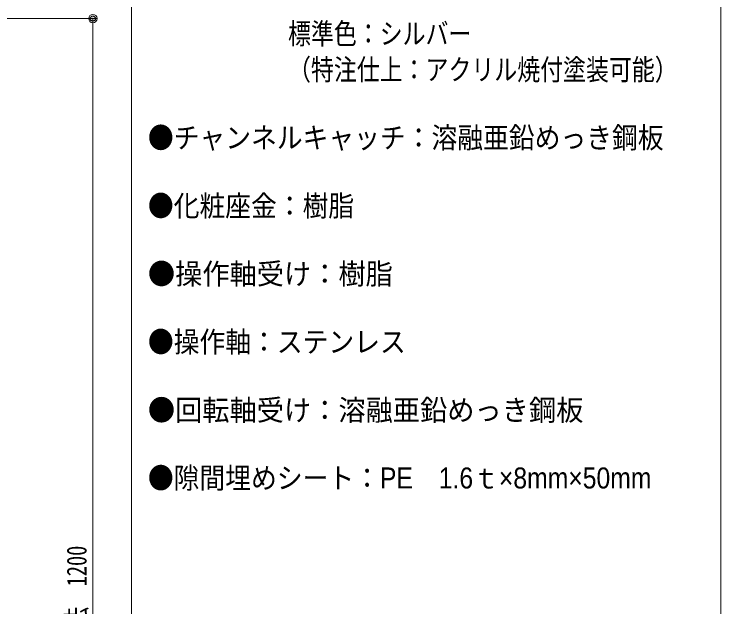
# Model space of a CAD drawing. Units: millimetres, scale not verified. Extents: x -1600 to 1600, y -1108 to 1108.
# Drawn here: x 919 to 1600, y -11 to 560 of the extents above; entities that cross this region are included whole.
import ezdxf
from ezdxf.enums import TextEntityAlignment as Align

# ---------------------------------------------------------------- set-up
doc = ezdxf.new("R2010")
doc.units = ezdxf.units.MM
doc.header["$LTSCALE"] = 10
doc.header["$PDMODE"] = 32
doc.header["$PDSIZE"] = 5
doc.layers.add('0-0_moji', color=2, linetype='Continuous')
doc.layers.add('0-E_DEFPOINTS', color=7, linetype='Continuous')
for name, color, linetype, lineweight in [('0-1_zumenwaku', 6, 'Continuous', 9), ('0-5_0', 3, 'Continuous', 9), ('0-B_SUNPO', 1, 'Continuous', 9)]:
    doc.layers.add(name, color=color, linetype=linetype, lineweight=lineweight)
doc.styles.add('ＭＳ ゴシック', font='')
doc.styles.add('ＭＳ Ｐゴシック', font='')
doc.styles.get('ＭＳ ゴシック').set_extended_font_data('MS Gothic')
doc.styles.get('ＭＳ Ｐゴシック').set_extended_font_data('MS PGothic')

# ---------------------------------------------------------------- blocks, each defined once
blk = doc.blocks.new('_ORIGIN')
at = {"layer": '0-5_0', "color": 1}
blk.add_line((0, 0), (-10, 0), dxfattribs=at)
blk.add_circle((0, 0), 5, dxfattribs=at)

msp = doc.modelspace()

# ---------------------------------------------------------------- linework, layer by layer
at = {"layer": '0-1_zumenwaku'}
msp.add_line((1032.01, 1107.73), (1032.01, -1108.27), dxfattribs=at)
msp.add_lwpolyline([(-1599.99, -1108.27), (1600.01, -1108.27), (1600.01, 1107.73), (-1599.99, 1107.73)], close=True, dxfattribs=at)
at = {"layer": '0-B_SUNPO'}
for p, q in [((906.09, 555.31), (998.88, 555.31)), ((994.88, -636.69), (994.88, 547.31))]:
    msp.add_line(p, q, dxfattribs=at)
at = {"layer": '0-E_DEFPOINTS'}
msp.add_point((994.88, 555.31), dxfattribs=at)

# ---------------------------------------------------------------- block references
at = {"layer": '0-B_SUNPO', "xscale": 0.8, "yscale": 0.8, "rotation": 90}
msp.add_blockref('_ORIGIN', (994.88, 555.31), dxfattribs=at)

# ---------------------------------------------------------------- texts
at = {"layer": '0-0_moji', "style": 'ＭＳ Ｐゴシック'}
for s, width, p in [('\u3000\u3000\u3000\u3000\u3000\u3000標準色：シルバー', 0.8, (1050.43, 524.53)), ('\u3000\u3000\u3000\u3000\u3000\u3000（特注仕上：アクリル焼付塗装可能）\u3000', 0.8, (1050.43, 489.93)), ('●チャンネルキャッチ：溶融亜鉛めっき鋼板', 0.9, (1047.89, 424.33)), ('●化粧座金：樹脂\u3000', 0.9, (1047.89, 358.73)), ('●操作軸受け：樹脂', 0.95, (1047.89, 293.22)), ('●操作軸：ステンレス', 0.9, (1047.89, 227.71)), ('●回転軸受け：溶融亜鉛めっき鋼板', 0.95, (1047.89, 162)), ('●隙間埋めシート：PE\u30001.6ｔ×8mm×50mm', 0.9, (1047.89, 96.6))]:
    msp.add_text(s, height=20.24, dxfattribs=dict(at, width=width)).set_placement(p, align=Align.BOTTOM_LEFT)
at = {"layer": '0-B_SUNPO', "color": 2, "style": 'ＭＳ ゴシック', "width": 0.75}
msp.add_text('外枠外形寸法\u30001200', height=19.21, rotation=90, dxfattribs=at).set_placement((994.58, -129.15), align=Align.BOTTOM_LEFT)

doc.saveas('drawing.dxf')
